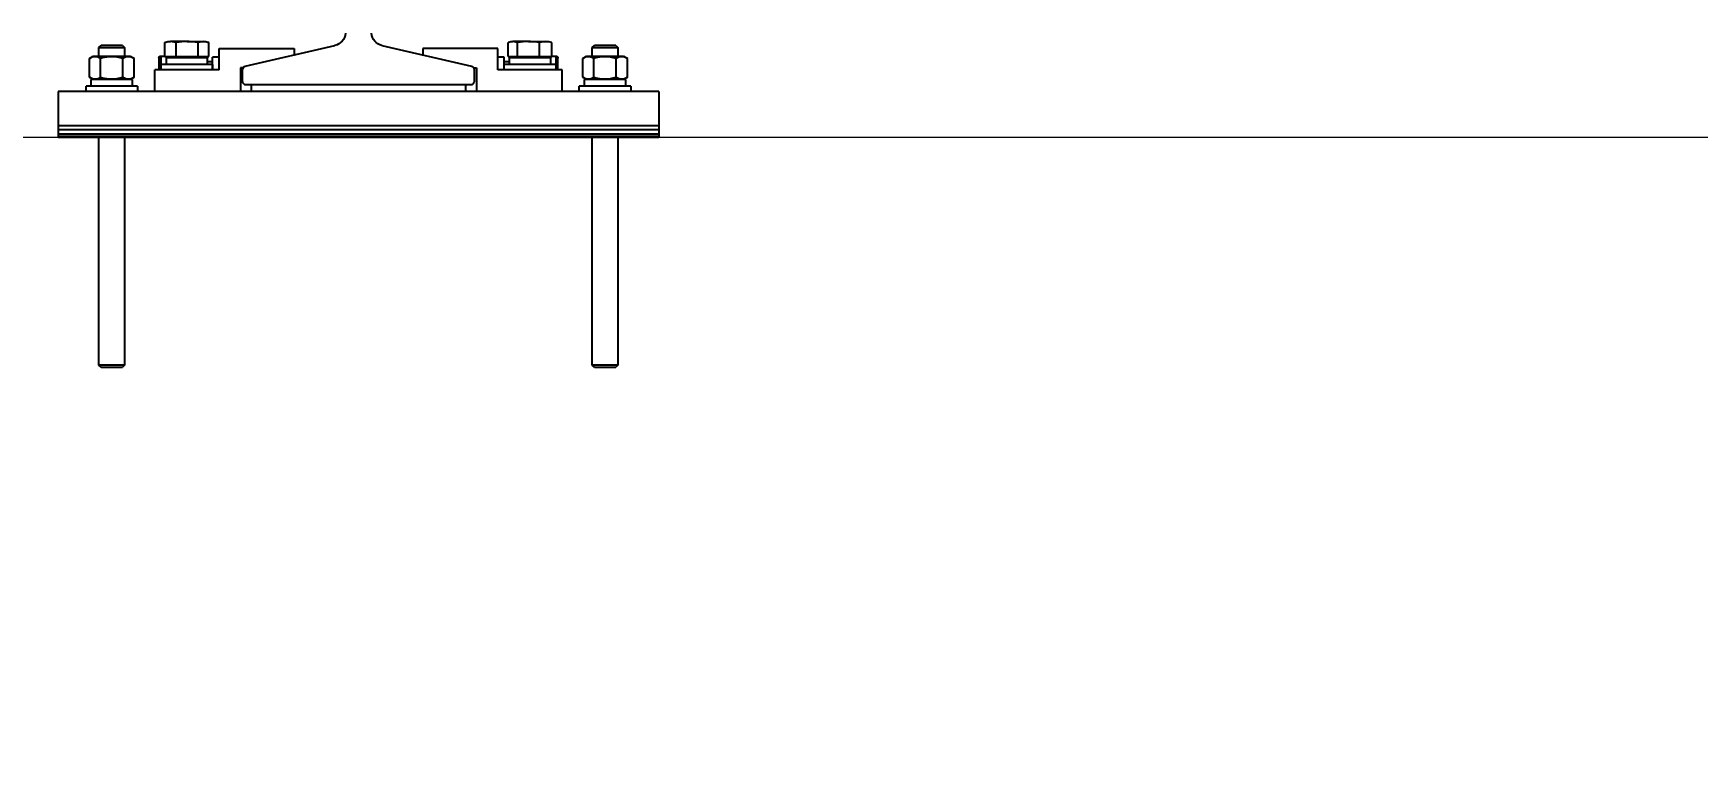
# Model space of a CAD drawing. Header units: millimetres. Extents: x 6622 to 532820, y 3370 to 359312.
# Drawn here: x 462998 to 463774, y 346064 to 346404 of the extents above; entities that cross this region are included whole.
import ezdxf

# ---------------------------------------------------------------- set-up
doc = ezdxf.new("R2010")
doc.units = ezdxf.units.MM
doc.layers.add('WA', color=4, linetype='Continuous', lineweight=15)
doc.styles.get("Standard").update_dxf_attribs({"font": 'txt', "bigfont": 'gbcbig.shx'})
doc.dimstyles.new('副本 ISO-25', dxfattribs={"dimtxt": 300, "dimasz": 200, "dimexe": 200, "dimexo": 25, "dimgap": 200, "dimtad": 1, "dimtxsty": 'Standard', "dimcen": 2.5, "dimadec": 0, "dimazin": 0, "dimtfac": 1, "dimtmove": 0, "dimatfit": 3, "dimfxl": 1, "dimarcsym": 0})

# ---------------------------------------------------------------- blocks, each defined once
blk = doc.blocks.new('A$C3E973D8C')
at = {"color": 2, "linetype": 'Continuous', "lineweight": 25}
for p, q in [((1730, 150), (1729, 149)), ((1729, 149), (1729, 145)), ((1740.56, 149), (1729, 149)), ((1730, 150), (1739.63, 150)), ((1739.63, 150), (1740, 150)), ((1741, 149), (1740, 150)), ((1741, 149), (1740.56, 149)), ((1741, 145), (1741, 149)), ((1759.79, 151.38), (1762.68, 151.88)), ((1760.17, 151.46), (1759.79, 151.38)), ((1759.79, 144.8), (1759.79, 151.38)), ((1761.14, 151.88), (1760.15, 151.52)), ((1762.68, 151.88), (1761.14, 151.88)), ((1762.68, 151.88), (1765.57, 151.38)), ((1770.67, 151.88), (1762.68, 151.88)), ((1765.57, 144.8), (1765.57, 151.38)), ((1770.67, 151.88), (1777.99, 151.88)), ((1775.78, 151.38), (1777.99, 151.88)), ((1775.78, 144.8), (1775.78, 151.38)), ((1777.99, 151.88), (1780.21, 151.38)), ((1778.86, 151.88), (1777.99, 151.88)), ((1779.85, 151.52), (1778.86, 151.88)), ((1780.21, 144.8), (1780.21, 151.38)), ((1785, 138.6), (1785, 148.6)), ((1785, 148.6), (1820, 148.6)), ((1839.04, 150.01), (1797.26, 140.36)), ((1820, 148.6), (1820, 145.62)), ((1902.74, 140.36), (1860.96, 150.01)), ((1880, 148.6), (1880, 145.62)), ((1915, 148.6), (1880, 148.6)), ((1915, 138.6), (1915, 148.6)), ((1921.13, 151.88), (1919.76, 151.38)), ((1919.76, 151.38), (1922.27, 151.88)), ((1919.76, 144.8), (1919.76, 151.38)), ((1922.27, 151.88), (1921.13, 151.88)), ((1922.27, 151.88), (1924.77, 151.38)), ((1929.89, 151.88), (1922.27, 151.88)), ((1924.77, 144.8), (1924.77, 151.38)), ((1929.89, 151.88), (1937.62, 151.88)), ((1935, 151.38), (1937.62, 151.88)), ((1935, 144.8), (1935, 151.38)), ((1937.62, 151.88), (1940.24, 151.38)), ((1938.86, 151.88), (1937.62, 151.88)), ((1940.24, 151.38), (1938.86, 151.88)), ((1940.24, 144.8), (1940.24, 151.38)), ((1960, 150), (1959, 149)), ((1959, 149), (1959, 145)), ((1970.56, 149), (1959, 149)), ((1960, 150), (1969.63, 150)), ((1969.63, 150), (1970, 150)), ((1971, 149), (1970, 150)), ((1971, 149), (1970.56, 149)), ((1971, 145), (1971, 149)), ((1726.37, 145), (1724.61, 143.98)), ((1724.61, 135.22), (1724.61, 143.98)), ((1743.62, 145), (1726.37, 145)), ((1729.8, 135.22), (1729.8, 143.98)), ((1740.2, 135.22), (1740.2, 143.98)), ((1745.39, 143.98), (1743.62, 145)), ((1745.39, 135.22), (1745.39, 143.98)), ((1757, 138.6), (1757, 144.1)), ((1759.79, 145.1), (1758, 145.1)), ((1758, 145.1), (1758, 141.1)), ((1758, 141.1), (1758, 138.6)), ((1758, 141.1), (1782, 141.1)), ((1762.15, 144.8), (1759.79, 144.8)), ((1760.45, 144.2), (1760.45, 141.1)), ((1760.45, 144.2), (1779.55, 144.2)), ((1761.09, 144.8), (1761.68, 144.2)), ((1763.21, 144.8), (1762.15, 144.8)), ((1765.57, 144.8), (1763.21, 144.8)), ((1769.73, 144.8), (1765.57, 144.8)), ((1771.61, 144.8), (1769.73, 144.8)), ((1775.78, 144.8), (1771.61, 144.8)), ((1777.58, 144.8), (1775.78, 144.8)), ((1778.4, 144.8), (1777.58, 144.8)), ((1778.31, 144.2), (1778.92, 144.8)), ((1780.21, 144.8), (1778.4, 144.8)), ((1779.55, 141.1), (1779.55, 144.2)), ((1782, 142.6), (1779.55, 142.6)), ((1782, 138.6), (1782, 144.6)), ((1782, 144.6), (1785, 144.6)), ((1782, 138.6), (1782, 141.1)), ((1915, 144.6), (1918, 144.6)), ((1918, 138.6), (1918, 144.6)), ((1920.45, 142.6), (1918, 142.6)), ((1918, 141.1), (1918, 138.6)), ((1918, 141.1), (1942, 141.1)), ((1921.81, 144.8), (1919.76, 144.8)), ((1920.45, 144.2), (1920.45, 141.1)), ((1920.45, 144.2), (1939.55, 144.2)), ((1921.08, 144.8), (1921.69, 144.2)), ((1922.73, 144.8), (1921.81, 144.8)), ((1924.77, 144.8), (1922.73, 144.8)), ((1928.94, 144.8), (1924.77, 144.8)), ((1930.83, 144.8), (1928.94, 144.8)), ((1935, 144.8), (1930.83, 144.8)), ((1937.14, 144.8), (1935, 144.8)), ((1938.1, 144.8), (1937.14, 144.8)), ((1940.24, 144.8), (1938.1, 144.8)), ((1938.32, 144.2), (1938.91, 144.8)), ((1939.55, 141.1), (1939.55, 144.2)), ((1942, 145.1), (1940.24, 145.1)), ((1942, 141.1), (1942, 145.1)), ((1942, 138.6), (1942, 141.1)), ((1943, 144.1), (1943, 138.6)), ((1956.38, 145), (1954.61, 143.98)), ((1954.61, 135.22), (1954.61, 143.98)), ((1973.63, 145), (1956.38, 145)), ((1959.8, 135.22), (1959.8, 143.98)), ((1970.2, 135.22), (1970.2, 143.98)), ((1975.39, 143.98), (1973.63, 145)), ((1975.39, 135.22), (1975.39, 143.98)), ((1724.61, 135.22), (1726.37, 134.2)), ((1725.45, 134.2), (1725.45, 131.1)), ((1725.45, 134.2), (1744.55, 134.2)), ((1743.62, 134.2), (1745.39, 135.22)), ((1744.55, 131.1), (1744.55, 134.2)), ((1755, 128.6), (1755, 138.6)), ((1755, 138.6), (1785, 138.6)), ((1796.23, 139.6), (1795, 139.6)), ((1795, 139.6), (1795, 128.6)), ((1796.02, 138.82), (1796.02, 133.19)), ((1903.77, 139.6), (1905, 139.6)), ((1903.98, 133.19), (1903.98, 138.82)), ((1905, 139.6), (1905, 128.6)), ((1915, 138.6), (1945, 138.6)), ((1945, 128.6), (1945, 138.6)), ((1954.61, 135.22), (1956.38, 134.2)), ((1955.45, 134.2), (1955.45, 131.1)), ((1955.45, 134.2), (1974.55, 134.2)), ((1973.63, 134.2), (1975.39, 135.22)), ((1974.55, 131.1), (1974.55, 134.2)), ((1710, 128.6), (1710, 112.6)), ((1710, 128.6), (1990, 128.6)), ((1723, 131.1), (1723, 128.6)), ((1723, 131.1), (1747, 131.1)), ((1747, 128.6), (1747, 131.1)), ((1797.61, 131.6), (1902.38, 131.6)), ((1800, 131.6), (1800, 128.6)), ((1800, 131.6), (1900, 131.6)), ((1800, 128.6), (1900, 128.6)), ((1900, 131.6), (1900, 128.6)), ((1953, 131.1), (1953, 128.6)), ((1953, 131.1), (1977, 131.1)), ((1977, 128.6), (1977, 131.1)), ((1990, 128.6), (1990, 112.6)), ((1710, 112.6), (1710, 110.6)), ((1710, 112.6), (1990, 112.6)), ((1710, 110.6), (1990, 110.6)), ((1710, 110.6), (1710, 108.6)), ((1990, 112.6), (1990, 110.6)), ((1990, 110.6), (1990, 108.6)), ((1710, 108.6), (1990, 108.6)), ((1710, 108.6), (1710, 107.6)), ((1710, 107.6), (1710, 107.1)), ((1710, 107.6), (1990, 107.6)), ((1710, 107.1), (1990, 107.1)), ((1729, 107.1), (1729, 1)), ((1741, 1), (1741, 107.1)), ((1959, 107.1), (1959, 1)), ((1971, 1), (1971, 107.1)), ((1990, 108.6), (1990, 107.6)), ((1990, 107.6), (1990, 107.1)), ((1729, 1), (1730, 0)), ((1729, 1), (1740.56, 1)), ((1740, 0), (1741, 1)), ((1740.56, 1), (1741, 1)), ((1959, 1), (1960, 0)), ((1959, 1), (1970.56, 1)), ((1970, 0), (1971, 1)), ((1970.56, 1), (1971, 1)), ((1739.63, 0), (1730, 0)), ((1740, 0), (1739.63, 0)), ((1969.63, 0), (1960, 0)), ((1970, 0), (1969.63, 0))]:
    blk.add_line(p, q, dxfattribs=at)
for centre, radius, start, end in [((1837.61, 156.2), 6.35, 283, 355.46055), ((1862.39, 156.2), 6.35, 184.53945, 257), ((1758, 144.1), 1, 90, 180), ((1797.61, 138.82), 1.59, 103, 180), ((1902.38, 138.82), 1.59, 0, 77), ((1942, 144.1), 1, 0, 90), ((1797.61, 133.19), 1.59, 180, 270), ((1902.38, 133.19), 1.59, 270, 0)]:
    blk.add_arc(centre, radius, start, end, dxfattribs=at)
for points, knots in [([(1765.57, 151.38), (1766, 151.46), (1767.68, 151.75), (1769.4, 151.83), (1770.67, 151.88)], [0, 0, 0, 0, 0.253066, 1, 1, 1, 1]), ([(1770.67, 151.88), (1772.34, 151.79), (1774.05, 151.69), (1775.73, 151.39), (1775.78, 151.38)], [0, 0, 0, 0, 0.9730058, 1, 1, 1, 1]), ([(1924.77, 151.38), (1925.2, 151.46), (1926.89, 151.75), (1928.6, 151.83), (1929.89, 151.88)], [0, 0, 0, 0, 0.253066, 1, 1, 1, 1]), ([(1929.89, 151.88), (1931.56, 151.79), (1933.27, 151.69), (1934.96, 151.39), (1935, 151.38)], [0, 0, 0, 0, 0.973004, 1, 1, 1, 1]), ([(1724.61, 143.98), (1725.06, 144.21), (1725.97, 144.68), (1727.32, 144.85), (1728.61, 144.6), (1729.4, 144.19), (1729.8, 143.98)], [0, 0, 0, 0, 0.264606, 0.534949, 0.765344, 1, 1, 1, 1]), ([(1729.8, 143.98), (1730.25, 144.1), (1731.54, 144.45), (1733.75, 144.8), (1736.83, 144.81), (1738.95, 144.29), (1740.2, 143.98)], [0, 0, 0, 0, 0.131003, 0.38054, 0.636178, 1, 1, 1, 1]), ([(1740.2, 143.98), (1740.65, 144.21), (1741.56, 144.68), (1742.91, 144.85), (1744.2, 144.6), (1744.99, 144.19), (1745.39, 143.98)], [0, 0, 0, 0, 0.264606, 0.534949, 0.765344, 1, 1, 1, 1]), ([(1954.61, 143.98), (1955.06, 144.21), (1955.97, 144.68), (1957.32, 144.85), (1958.61, 144.6), (1959.4, 144.19), (1959.8, 143.98)], [0, 0, 0, 0, 0.264606, 0.534949, 0.765344, 1, 1, 1, 1]), ([(1959.8, 143.98), (1960.25, 144.1), (1961.54, 144.45), (1963.75, 144.8), (1966.83, 144.81), (1968.95, 144.29), (1970.2, 143.98)], [0, 0, 0, 0, 0.1310035, 0.3805405, 0.636178, 1, 1, 1, 1]), ([(1970.2, 143.98), (1970.65, 144.21), (1971.56, 144.68), (1972.91, 144.85), (1974.2, 144.6), (1974.99, 144.19), (1975.39, 143.98)], [0, 0, 0, 0, 0.264606, 0.534949, 0.765344, 1, 1, 1, 1]), ([(1729.8, 135.22), (1729.35, 134.99), (1728.44, 134.52), (1727.09, 134.35), (1725.8, 134.6), (1725.01, 135.01), (1724.61, 135.22)], [0, 0, 0, 0, 0.264606, 0.534949, 0.765344, 1, 1, 1, 1]), ([(1740.2, 135.22), (1738.95, 134.91), (1736.85, 134.4), (1733.78, 134.39), (1731.56, 134.74), (1730.25, 135.1), (1729.8, 135.22)], [0, 0, 0, 0, 0.3638205, 0.6130488, 0.8689971, 1, 1, 1, 1]), ([(1745.39, 135.22), (1744.94, 134.99), (1744.03, 134.52), (1742.68, 134.35), (1741.39, 134.6), (1740.6, 135.01), (1740.2, 135.22)], [0, 0, 0, 0, 0.264606, 0.534949, 0.765344, 1, 1, 1, 1]), ([(1959.8, 135.22), (1959.35, 134.99), (1958.44, 134.52), (1957.09, 134.35), (1955.8, 134.6), (1955.01, 135.01), (1954.61, 135.22)], [0, 0, 0, 0, 0.264606, 0.534949, 0.765344, 1, 1, 1, 1]), ([(1970.2, 135.22), (1968.95, 134.91), (1966.85, 134.4), (1963.78, 134.39), (1961.56, 134.74), (1960.25, 135.1), (1959.8, 135.22)], [0, 0, 0, 0, 0.363821, 0.613048, 0.868997, 1, 1, 1, 1]), ([(1975.39, 135.22), (1974.94, 134.99), (1974.03, 134.52), (1972.68, 134.35), (1971.39, 134.6), (1970.6, 135.01), (1970.2, 135.22)], [0, 0, 0, 0, 0.264606, 0.534949, 0.765344, 1, 1, 1, 1])]:
    blk.add_open_spline(points, degree=3, knots=knots, dxfattribs=at)
blk = doc.blocks.new('*D453')
at = {"color": 0, "lineweight": -2, "transparency": 16777216}
for p, q in [((461400, 346264.58), (461400, 345161.43)), ((461050, 346220.5), (461050, 345161.43)), ((460850, 345361.43), (460650, 345361.43)), ((461050, 345361.43), (461400, 345361.43)), ((461600, 345361.43), (463350, 345361.43))]:
    blk.add_line(p, q, dxfattribs=at)
at = {"color": 0, "transparency": 16777216}
for points in [[(460850, 345394.76), (460850, 345328.09), (461050, 345361.43)], [(461600, 345394.76), (461600, 345328.09), (461400, 345361.43)]]:
    blk.add_solid(points, dxfattribs=at)
at = {"layer": 'Defpoints', "color": 0, "transparency": 16777216}
for p in [(461400, 346289.58), (461050, 346245.5), (461400, 345361.43)]:
    blk.add_point(p, dxfattribs=at)
at = {"color": 0, "transparency": 16777216, "insert": (462575, 345711.43), "char_height": 300, "attachment_point": 5}
blk.add_mtext('(350)', dxfattribs=at)

msp = doc.modelspace()

# ---------------------------------------------------------------- linework, layer by layer
at = {"layer": 'WA'}
msp.add_line((529050, 346355.221), (385050, 346355.221), dxfattribs=at)

# ---------------------------------------------------------------- block references
at = {"extrusion": (0, 0, -1), "zscale": -1}
msp.add_blockref('A$C3E973D8C', (-465000, 346248.121), dxfattribs=at)

# ---------------------------------------------------------------- dimensions: what is measured, and where the dimension line sits
at = {"color": 3}
dim = msp.add_linear_dim(base=(461400, 345361.427), p1=(461050, 346245.504), p2=(461400, 346289.581), text='(350)', dimstyle='副本 ISO-25', dxfattribs=at)
dim.commit()
dim.dimension.update_dxf_attribs({"geometry": '*D453', "text_midpoint": (462575, 345711.427)})

doc.saveas('drawing.dxf')
